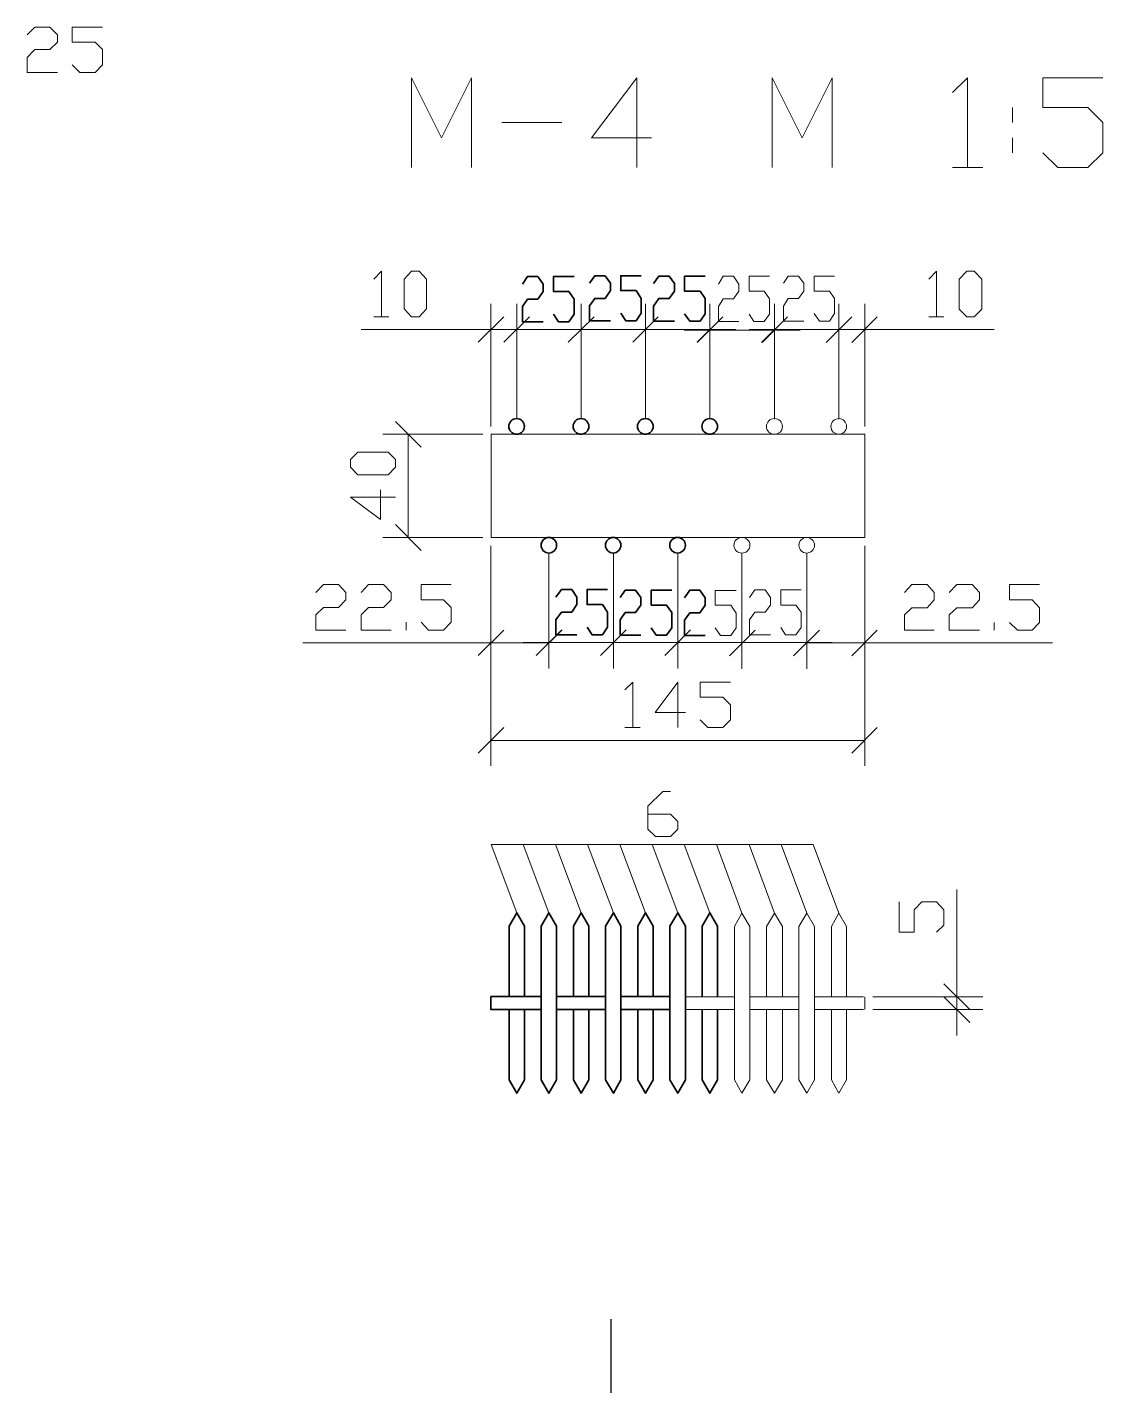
# Model space of a CAD drawing. Header units: millimetres. Extents: x -258556 to -95372, y 16759 to 83874.
# Drawn here: x -128494.3 to -128411.1, y 41715.3 to 41820.4 of the extents above; entities that cross this region are included whole.
import ezdxf

# ---------------------------------------------------------------- set-up
doc = ezdxf.new("R2010")
doc.units = ezdxf.units.MM
doc.header["$LTSCALE"] = 0.5

msp = doc.modelspace()

# ---------------------------------------------------------------- linework, layer by layer
at = {"color": 7, "linetype": 'Continuous', "lineweight": 13, "true_color": 0x000007}
for points in [[(-128494.33, 41819.803), (-128493.745, 41820.388), (-128492.575, 41820.388), (-128491.99, 41819.803), (-128491.99, 41819.218), (-128492.575, 41818.65), (-128493.745, 41818.65), (-128494.33, 41818.048), (-128494.33, 41816.894), (-128491.99, 41816.894)], [(-128490.837, 41817.48), (-128490.252, 41816.894), (-128489.081, 41816.894), (-128488.513, 41817.48), (-128488.513, 41818.65), (-128489.081, 41819.218), (-128490.837, 41819.218), (-128490.837, 41820.388), (-128488.513, 41820.388)]]:
    msp.add_lwpolyline(points, dxfattribs=at)
at = {"color": 1, "linetype": 'Continuous', "lineweight": 18}
for points in [[(-128464.609, 41809.529), (-128464.609, 41816.481), (-128462.286, 41811.835), (-128459.962, 41816.481), (-128459.962, 41809.529)], [(-128446.022, 41811.835), (-128450.669, 41811.835), (-128447.158, 41816.481), (-128447.158, 41809.529)], [(-128457.622, 41813.005), (-128452.975, 41813.005), (-128452.975, 41813.005)], [(-128440.859, 41800.511), (-128440.481, 41801.13), (-128439.689, 41801.13), (-128439.276, 41800.511), (-128439.276, 41799.96), (-128439.689, 41799.375), (-128440.481, 41799.375), (-128440.859, 41798.79), (-128440.859, 41797.62), (-128439.276, 41797.62)], [(-128438.485, 41798.205), (-128438.106, 41797.62), (-128437.314, 41797.62), (-128436.901, 41798.205), (-128436.901, 41799.375), (-128437.314, 41799.96), (-128438.485, 41799.96), (-128438.485, 41801.13), (-128436.901, 41801.13)], [(-128435.834, 41800.58), (-128435.456, 41801.13), (-128434.664, 41801.13), (-128434.251, 41800.58), (-128434.251, 41799.96), (-128434.664, 41799.409), (-128435.456, 41799.409), (-128435.834, 41798.824), (-128435.834, 41797.654), (-128434.251, 41797.654)], [(-128433.459, 41798.239), (-128433.046, 41797.654), (-128432.255, 41797.654), (-128431.876, 41798.239), (-128431.876, 41799.409), (-128432.255, 41799.96), (-128433.459, 41799.96), (-128433.459, 41801.13), (-128431.876, 41801.13)], [(-128458.448, 41788.911), (-128429.535, 41788.911), (-128429.535, 41788.911)], [(-128429.535, 41780.926), (-128458.448, 41780.926), (-128458.448, 41788.911)], [(-128429.535, 41780.926), (-128429.535, 41788.911), (-128429.535, 41788.911)], [(-128441.1, 41773.939), (-128440.687, 41773.354), (-128439.896, 41773.354), (-128439.483, 41773.939), (-128439.483, 41775.075), (-128439.896, 41775.694), (-128441.1, 41775.694), (-128441.1, 41776.83), (-128439.483, 41776.83)], [(-128438.45, 41776.279), (-128438.037, 41776.865), (-128437.245, 41776.865), (-128436.832, 41776.279), (-128436.832, 41775.694), (-128437.245, 41775.144), (-128438.037, 41775.144), (-128438.45, 41774.558), (-128438.45, 41773.388), (-128436.832, 41773.388)], [(-128436.041, 41773.973), (-128435.662, 41773.388), (-128434.87, 41773.388), (-128434.457, 41773.973), (-128434.457, 41775.144), (-128434.87, 41775.694), (-128436.041, 41775.694), (-128436.041, 41776.865), (-128434.457, 41776.865)], [(-128438.416, 41738.969), (-128439.035, 41737.936), (-128439.62, 41738.969), (-128439.62, 41750.843), (-128439.035, 41751.876), (-128438.416, 41750.843)], [(-128437.142, 41745.405), (-128437.142, 41750.843), (-128436.523, 41751.876), (-128435.903, 41750.843)], [(-128434.63, 41738.969), (-128434.63, 41750.843), (-128434.01, 41751.876), (-128433.425, 41750.843)], [(-128432.117, 41745.405), (-128432.117, 41750.843), (-128431.532, 41751.876), (-128430.947, 41750.843)], [(-128438.416, 41738.969), (-128438.416, 41750.843), (-128438.416, 41750.843)], [(-128435.903, 41745.405), (-128435.903, 41750.843), (-128435.903, 41750.843)], [(-128433.425, 41738.969), (-128433.425, 41750.843), (-128433.425, 41750.843)], [(-128430.947, 41745.405), (-128430.947, 41750.843), (-128430.947, 41750.843)], [(-128439.62, 41745.405), (-128443.406, 41745.405), (-128443.406, 41745.405)], [(-128434.63, 41745.405), (-128438.416, 41745.405), (-128438.416, 41745.405)], [(-128429.639, 41745.405), (-128433.425, 41745.405), (-128433.425, 41745.405)], [(-128429.535, 41745.405), (-128429.535, 41744.407), (-128429.535, 41744.407)], [(-128443.406, 41744.407), (-128439.62, 41744.407), (-128439.62, 41744.407)], [(-128438.416, 41744.407), (-128434.63, 41744.407), (-128434.63, 41744.407)], [(-128437.142, 41738.969), (-128437.142, 41744.407), (-128437.142, 41744.407)], [(-128435.903, 41738.969), (-128435.903, 41744.407), (-128435.903, 41744.407)], [(-128433.425, 41744.407), (-128429.639, 41744.407), (-128429.639, 41744.407)], [(-128432.117, 41738.969), (-128432.117, 41744.407), (-128432.117, 41744.407)], [(-128430.947, 41738.969), (-128430.947, 41744.407), (-128430.947, 41744.407)], [(-128435.903, 41738.969), (-128436.523, 41737.936), (-128437.142, 41738.969)], [(-128433.425, 41738.969), (-128434.01, 41737.936), (-128434.63, 41738.969)], [(-128430.947, 41738.969), (-128431.532, 41737.936), (-128432.117, 41738.969)]]:
    msp.add_lwpolyline(points, dxfattribs=at)
at = {"color": 1, "linetype": 'Continuous', "lineweight": 5}
for points in [[(-128436.695, 41809.529), (-128436.695, 41816.481), (-128434.389, 41811.835), (-128432.048, 41816.481), (-128432.048, 41809.529)], [(-128422.755, 41815.346), (-128421.584, 41816.481), (-128421.584, 41809.529)], [(-128415.768, 41810.665), (-128414.597, 41809.529), (-128412.291, 41809.529), (-128411.121, 41810.665), (-128411.121, 41813.005), (-128412.291, 41814.175), (-128415.768, 41814.175), (-128415.768, 41816.481), (-128411.121, 41816.481)], [(-128418.108, 41814.175), (-128418.108, 41813.005), (-128418.108, 41813.005)], [(-128418.108, 41811.835), (-128418.108, 41810.665), (-128418.108, 41810.665)], [(-128422.755, 41809.529), (-128420.414, 41809.529), (-128420.414, 41809.529)], [(-128424.579, 41800.889), (-128423.994, 41801.509), (-128423.994, 41797.998)], [(-128436.523, 41797.62), (-128436.523, 41798.996), (-128436.523, 41798.996)], [(-128436.523, 41790.082), (-128436.523, 41798.996), (-128436.523, 41798.996)], [(-128431.532, 41790.082), (-128431.532, 41798.996), (-128431.532, 41798.996)], [(-128431.532, 41797.62), (-128431.532, 41798.996), (-128431.532, 41798.996)], [(-128429.535, 41789.496), (-128429.535, 41798.996), (-128429.535, 41798.996)], [(-128435.524, 41797.998), (-128437.521, 41796.002), (-128437.521, 41796.002)], [(-128437.486, 41796.002), (-128435.524, 41797.998), (-128435.524, 41797.998)], [(-128430.534, 41797.998), (-128432.53, 41796.002), (-128432.53, 41796.002)], [(-128430.534, 41797.998), (-128432.53, 41796.002), (-128432.53, 41796.002)], [(-128430.534, 41796.002), (-128428.572, 41797.998), (-128428.572, 41797.998)], [(-128424.579, 41797.998), (-128423.409, 41797.998), (-128423.409, 41797.998)], [(-128436.523, 41796.966), (-128441.513, 41796.966), (-128443.51, 41796.966)], [(-128431.532, 41797), (-128436.523, 41797), (-128438.485, 41797)], [(-128436.523, 41796.966), (-128434.526, 41796.966), (-128434.526, 41796.966)], [(-128431.532, 41797), (-128429.535, 41797), (-128429.535, 41797)], [(-128431.532, 41797), (-128429.535, 41797), (-128419.519, 41797)], [(-128439.035, 41779.687), (-128439.035, 41770.772), (-128439.035, 41770.772)], [(-128434.01, 41779.687), (-128434.01, 41770.772), (-128434.01, 41770.772)], [(-128429.535, 41780.272), (-128429.535, 41763.269), (-128429.535, 41763.269)], [(-128426.472, 41776.658), (-128425.887, 41777.278), (-128424.717, 41777.278), (-128424.166, 41776.658), (-128424.166, 41776.107), (-128424.717, 41775.488), (-128425.887, 41775.488), (-128426.472, 41774.937), (-128426.472, 41773.767), (-128424.166, 41773.767)], [(-128422.996, 41776.658), (-128422.411, 41777.278), (-128421.24, 41777.278), (-128420.655, 41776.658), (-128420.655, 41776.107), (-128421.24, 41775.488), (-128422.411, 41775.488), (-128422.996, 41774.937), (-128422.996, 41773.767), (-128420.655, 41773.767)], [(-128418.349, 41774.352), (-128417.73, 41773.767), (-128416.594, 41773.767), (-128416.009, 41774.352), (-128416.009, 41775.488), (-128416.594, 41776.107), (-128418.349, 41776.107), (-128418.349, 41777.278), (-128416.009, 41777.278)], [(-128439.035, 41773.423), (-128439.035, 41774.765), (-128439.035, 41774.765)], [(-128434.01, 41773.423), (-128434.01, 41774.765), (-128434.01, 41774.765)], [(-128429.535, 41773.388), (-128429.535, 41774.765), (-128429.535, 41774.765)], [(-128438.003, 41773.767), (-128439.999, 41771.77), (-128439.999, 41771.77)], [(-128439.999, 41771.77), (-128438.003, 41773.767), (-128438.003, 41773.767)], [(-128433.046, 41773.767), (-128435.043, 41771.77), (-128435.043, 41771.77)], [(-128433.046, 41773.767), (-128435.043, 41771.77), (-128435.043, 41771.77)], [(-128430.534, 41771.77), (-128428.572, 41773.767), (-128428.572, 41773.767)], [(-128419.519, 41773.767), (-128419.519, 41774.352), (-128419.519, 41774.352)], [(-128439.035, 41772.803), (-128443.992, 41772.803), (-128445.988, 41772.803)], [(-128434.01, 41772.803), (-128439.035, 41772.803), (-128440.997, 41772.803)], [(-128439.035, 41772.803), (-128437.004, 41772.803), (-128437.004, 41772.803)], [(-128434.01, 41772.803), (-128432.048, 41772.803), (-128432.048, 41772.803)], [(-128434.01, 41772.769), (-128429.535, 41772.769), (-128415.01, 41772.769)], [(-128430.534, 41764.233), (-128428.572, 41766.229), (-128428.572, 41766.229)], [(-128429.535, 41765.231), (-128458.448, 41765.231), (-128458.448, 41765.231)], [(-128433.528, 41757.177), (-128458.413, 41757.177), (-128458.413, 41757.177)], [(-128440.997, 41757.177), (-128439.035, 41751.876), (-128439.035, 41751.876)], [(-128438.485, 41757.177), (-128436.523, 41751.876), (-128436.523, 41751.876)], [(-128436.006, 41757.177), (-128434.01, 41751.876), (-128434.01, 41751.876)], [(-128433.528, 41757.177), (-128431.532, 41751.876), (-128431.532, 41751.876)], [(-128422.411, 41753.7), (-128422.411, 41745.405), (-128422.411, 41744.407), (-128422.411, 41742.411)], [(-128423.994, 41750.396), (-128423.409, 41750.947), (-128423.409, 41752.117), (-128423.994, 41752.736), (-128425.13, 41752.736), (-128425.715, 41752.117), (-128425.715, 41750.396), (-128426.885, 41750.396), (-128426.885, 41752.736)], [(-128423.409, 41746.403), (-128421.412, 41744.407), (-128421.412, 41744.407)], [(-128428.916, 41745.405), (-128420.414, 41745.405), (-128420.414, 41745.405)], [(-128421.412, 41743.409), (-128423.409, 41745.405), (-128423.409, 41745.405)], [(-128428.916, 41744.407), (-128420.414, 41744.407), (-128420.414, 41744.407)]]:
    msp.add_lwpolyline(points, dxfattribs=at)
at = {"color": 1, "linetype": 'Continuous', "lineweight": 13}
for points in [[(-128467.517, 41800.907), (-128466.915, 41801.509), (-128466.915, 41797.998)], [(-128458.465, 41789.496), (-128458.465, 41798.996), (-128458.465, 41798.996)], [(-128456.452, 41790.099), (-128456.452, 41798.996), (-128456.452, 41798.996)], [(-128456.452, 41797.62), (-128456.452, 41798.996), (-128456.452, 41798.996)], [(-128451.478, 41790.099), (-128451.478, 41798.996), (-128451.478, 41798.996)], [(-128451.478, 41797.62), (-128451.478, 41798.996), (-128451.478, 41798.996)], [(-128446.504, 41790.099), (-128446.504, 41798.996), (-128446.504, 41798.996)], [(-128446.504, 41797.62), (-128446.504, 41798.996), (-128446.504, 41798.996)], [(-128441.513, 41790.099), (-128441.513, 41798.996), (-128441.513, 41798.996)], [(-128441.513, 41797.62), (-128441.513, 41798.996), (-128441.513, 41798.996)], [(-128467.517, 41797.998), (-128466.347, 41797.998), (-128466.347, 41797.998)], [(-128457.467, 41797.998), (-128459.446, 41796.019), (-128459.446, 41796.019)], [(-128457.467, 41796.019), (-128455.471, 41797.998), (-128455.471, 41797.998)], [(-128457.467, 41796.019), (-128455.471, 41797.998), (-128455.471, 41797.998)], [(-128450.48, 41797.998), (-128452.476, 41796.019), (-128452.476, 41796.019)], [(-128452.476, 41796.019), (-128450.48, 41797.998), (-128450.48, 41797.998)], [(-128445.506, 41797.998), (-128447.485, 41796.019), (-128447.485, 41796.019)], [(-128447.485, 41796.019), (-128445.506, 41797.998), (-128445.506, 41797.998)], [(-128440.515, 41797.998), (-128442.512, 41796.019), (-128442.512, 41796.019)], [(-128442.512, 41796.002), (-128440.515, 41797.998), (-128440.515, 41797.998)], [(-128456.452, 41797.017), (-128458.465, 41797.017), (-128468.498, 41797.017)], [(-128451.478, 41797.017), (-128456.452, 41797.017), (-128458.465, 41797.017)], [(-128446.504, 41797.017), (-128451.478, 41797.017), (-128453.474, 41797.017)], [(-128451.478, 41797.017), (-128449.499, 41797.017), (-128449.499, 41797.017)], [(-128441.513, 41797.017), (-128446.504, 41797.017), (-128448.483, 41797.017)], [(-128446.504, 41797.017), (-128444.491, 41797.017), (-128444.491, 41797.017)], [(-128441.513, 41797.017), (-128439.517, 41797.017), (-128439.517, 41797.017)], [(-128463.852, 41787.896), (-128465.848, 41789.892), (-128465.848, 41789.892)], [(-128459.085, 41788.911), (-128466.829, 41788.911), (-128466.829, 41788.911)], [(-128464.85, 41780.926), (-128464.85, 41788.911), (-128464.85, 41788.911)], [(-128467.001, 41784.609), (-128467.001, 41782.303), (-128469.324, 41784.041), (-128465.848, 41784.041)], [(-128465.848, 41781.924), (-128463.852, 41779.911), (-128463.852, 41779.911)], [(-128459.085, 41780.926), (-128466.829, 41780.926), (-128466.829, 41780.926)], [(-128458.465, 41780.289), (-128458.465, 41763.269), (-128458.465, 41763.269)], [(-128453.973, 41779.687), (-128453.973, 41770.789), (-128453.973, 41770.789)], [(-128448.982, 41779.687), (-128448.982, 41770.789), (-128448.982, 41770.789)], [(-128444.009, 41779.687), (-128444.009, 41770.789), (-128444.009, 41770.789)], [(-128471.992, 41776.675), (-128471.407, 41777.278), (-128470.254, 41777.278), (-128469.669, 41776.675), (-128469.669, 41776.107), (-128470.254, 41775.505), (-128471.407, 41775.505), (-128471.992, 41774.937), (-128471.992, 41773.767), (-128469.669, 41773.767)], [(-128468.498, 41776.675), (-128467.93, 41777.278), (-128466.76, 41777.278), (-128466.175, 41776.675), (-128466.175, 41776.107), (-128466.76, 41775.505), (-128467.93, 41775.505), (-128468.498, 41774.937), (-128468.498, 41773.767), (-128466.175, 41773.767)], [(-128463.852, 41774.369), (-128463.284, 41773.767), (-128462.114, 41773.767), (-128461.528, 41774.369), (-128461.528, 41775.505), (-128462.114, 41776.107), (-128463.852, 41776.107), (-128463.852, 41777.278), (-128461.528, 41777.278)], [(-128458.465, 41773.388), (-128458.465, 41774.765), (-128458.465, 41774.765)], [(-128453.973, 41773.388), (-128453.973, 41774.765), (-128453.973, 41774.765)], [(-128448.982, 41773.423), (-128448.982, 41774.782), (-128448.982, 41774.782)], [(-128444.009, 41773.423), (-128444.009, 41774.782), (-128444.009, 41774.782)], [(-128465.022, 41773.767), (-128465.022, 41774.369), (-128465.022, 41774.369)], [(-128457.467, 41773.767), (-128459.446, 41771.788), (-128459.446, 41771.788)], [(-128454.954, 41771.788), (-128452.975, 41773.784), (-128452.975, 41773.784)], [(-128454.954, 41771.788), (-128452.975, 41773.767), (-128452.975, 41773.767)], [(-128448.002, 41773.784), (-128449.981, 41771.788), (-128449.981, 41771.788)], [(-128449.981, 41771.788), (-128448.002, 41773.784), (-128448.002, 41773.784)], [(-128443.011, 41773.784), (-128445.007, 41771.788), (-128445.007, 41771.788)], [(-128445.007, 41771.788), (-128443.011, 41773.784), (-128443.011, 41773.784)], [(-128453.973, 41772.786), (-128458.465, 41772.786), (-128473.007, 41772.786)], [(-128448.982, 41772.803), (-128453.973, 41772.803), (-128455.97, 41772.803)], [(-128444.009, 41772.803), (-128448.982, 41772.803), (-128450.979, 41772.803)], [(-128448.982, 41772.803), (-128447.003, 41772.803), (-128447.003, 41772.803)], [(-128444.009, 41772.803), (-128442.013, 41772.803), (-128442.013, 41772.803)], [(-128448.088, 41769.137), (-128447.485, 41769.74), (-128447.485, 41766.229)], [(-128443.406, 41767.399), (-128445.747, 41767.399), (-128444.009, 41769.74), (-128444.009, 41766.229)], [(-128442.271, 41766.831), (-128441.668, 41766.229), (-128440.515, 41766.229), (-128439.93, 41766.831), (-128439.93, 41767.984), (-128440.515, 41768.569), (-128442.271, 41768.569), (-128442.271, 41769.74), (-128439.93, 41769.74)], [(-128457.467, 41766.229), (-128459.446, 41764.25), (-128459.446, 41764.25)], [(-128448.088, 41766.229), (-128446.917, 41766.229), (-128446.917, 41766.229)], [(-128446.315, 41759.534), (-128444.577, 41759.534), (-128443.992, 41758.966), (-128443.992, 41758.364), (-128444.577, 41757.796), (-128445.73, 41757.796), (-128446.315, 41758.364), (-128446.315, 41760.137), (-128445.162, 41761.272), (-128444.577, 41761.272)], [(-128458.431, 41757.177), (-128456.452, 41751.893), (-128456.452, 41751.893)], [(-128455.952, 41757.177), (-128453.973, 41751.893), (-128453.973, 41751.893)], [(-128453.457, 41757.177), (-128451.478, 41751.893), (-128451.478, 41751.893)], [(-128450.979, 41757.177), (-128448.982, 41751.893), (-128448.982, 41751.893)], [(-128448.483, 41757.177), (-128446.504, 41751.893), (-128446.504, 41751.893)], [(-128445.988, 41757.177), (-128444.009, 41751.893), (-128444.009, 41751.893)], [(-128443.51, 41757.177), (-128441.513, 41751.893), (-128441.513, 41751.893)]]:
    msp.add_lwpolyline(points, dxfattribs=at)
for points in [[(-128464.609, 41797.998), (-128465.177, 41798.6), (-128465.177, 41800.907), (-128464.609, 41801.509), (-128464.007, 41801.509), (-128463.439, 41800.907), (-128463.439, 41798.6), (-128464.007, 41797.998)], [(-128465.848, 41786.364), (-128466.416, 41785.779), (-128468.739, 41785.779), (-128469.324, 41786.364), (-128469.324, 41786.949), (-128468.739, 41787.517), (-128466.416, 41787.517), (-128465.848, 41786.949)]]:
    msp.add_lwpolyline(points, close=True, dxfattribs=at)
at = {"color": 1, "linetype": 'Continuous', "lineweight": 35}
for points in [[(-128456.021, 41800.511), (-128455.625, 41801.113), (-128454.834, 41801.113), (-128454.421, 41800.511), (-128454.421, 41799.943), (-128454.834, 41799.34), (-128455.625, 41799.34), (-128456.021, 41798.773), (-128456.021, 41797.602), (-128454.421, 41797.602)], [(-128453.612, 41798.205), (-128453.216, 41797.602), (-128452.424, 41797.602), (-128452.029, 41798.205), (-128452.029, 41799.34), (-128452.424, 41799.943), (-128453.612, 41799.943), (-128453.612, 41801.113), (-128452.029, 41801.113)], [(-128450.824, 41800.58), (-128450.428, 41801.165), (-128449.619, 41801.165), (-128449.206, 41800.58), (-128449.206, 41800.012), (-128449.619, 41799.409), (-128450.428, 41799.409), (-128450.824, 41798.841), (-128450.824, 41797.671), (-128449.206, 41797.671)], [(-128448.415, 41798.273), (-128448.019, 41797.671), (-128447.227, 41797.671), (-128446.831, 41798.273), (-128446.831, 41799.409), (-128447.227, 41800.012), (-128448.415, 41800.012), (-128448.415, 41801.165), (-128446.831, 41801.165)], [(-128445.867, 41800.562), (-128445.472, 41801.13), (-128444.663, 41801.13), (-128444.267, 41800.562), (-128444.267, 41799.96), (-128444.663, 41799.392), (-128445.472, 41799.392), (-128445.867, 41798.824), (-128445.867, 41797.654), (-128444.267, 41797.654)], [(-128443.475, 41798.222), (-128443.062, 41797.654), (-128442.271, 41797.654), (-128441.875, 41798.222), (-128441.875, 41799.392), (-128442.271, 41799.96), (-128443.475, 41799.96), (-128443.475, 41801.13), (-128441.875, 41801.13)], [(-128453.423, 41776.297), (-128452.992, 41776.899), (-128452.201, 41776.899), (-128451.805, 41776.297), (-128451.805, 41775.729), (-128452.201, 41775.144), (-128452.992, 41775.144), (-128453.423, 41774.558), (-128453.423, 41773.388), (-128451.805, 41773.388)], [(-128451.013, 41773.99), (-128450.617, 41773.388), (-128449.826, 41773.388), (-128449.43, 41773.99), (-128449.43, 41775.144), (-128449.826, 41775.729), (-128451.013, 41775.729), (-128451.013, 41776.899), (-128449.43, 41776.899)], [(-128448.466, 41776.279), (-128448.07, 41776.847), (-128447.261, 41776.847), (-128446.848, 41776.279), (-128446.848, 41775.694), (-128447.261, 41775.109), (-128448.07, 41775.109), (-128448.466, 41774.541), (-128448.466, 41773.371), (-128446.848, 41773.371)], [(-128446.057, 41773.939), (-128445.661, 41773.371), (-128444.869, 41773.371), (-128444.474, 41773.939), (-128444.474, 41775.109), (-128444.869, 41775.694), (-128446.057, 41775.694), (-128446.057, 41776.847), (-128444.474, 41776.847)], [(-128443.475, 41776.262), (-128443.08, 41776.847), (-128442.288, 41776.847), (-128441.892, 41776.262), (-128441.892, 41775.694), (-128442.288, 41775.092), (-128443.08, 41775.092), (-128443.475, 41774.524), (-128443.475, 41773.354), (-128441.892, 41773.354)], [(-128457.054, 41745.422), (-128457.054, 41750.861), (-128456.452, 41751.893), (-128455.866, 41750.861)], [(-128453.371, 41738.969), (-128453.973, 41737.936), (-128454.558, 41738.969), (-128454.558, 41750.861), (-128453.973, 41751.893), (-128453.371, 41750.861)], [(-128452.08, 41745.422), (-128452.08, 41750.861), (-128451.478, 41751.893), (-128450.876, 41750.861)], [(-128448.397, 41738.969), (-128448.982, 41737.936), (-128449.585, 41738.969), (-128449.585, 41750.861), (-128448.982, 41751.893), (-128448.397, 41750.861)], [(-128447.089, 41745.422), (-128447.089, 41750.861), (-128446.504, 41751.893), (-128445.902, 41750.861)], [(-128443.406, 41738.969), (-128444.009, 41737.936), (-128444.611, 41738.969), (-128444.611, 41750.861), (-128444.009, 41751.893), (-128443.406, 41750.861)], [(-128442.116, 41745.422), (-128442.116, 41750.861), (-128441.513, 41751.893), (-128440.928, 41750.861)], [(-128455.866, 41745.422), (-128455.866, 41750.861), (-128455.866, 41750.861)], [(-128453.371, 41738.969), (-128453.371, 41750.861), (-128453.371, 41750.861)], [(-128450.876, 41745.422), (-128450.876, 41750.861), (-128450.876, 41750.861)], [(-128448.397, 41738.969), (-128448.397, 41750.861), (-128448.397, 41750.861)], [(-128445.902, 41745.422), (-128445.902, 41750.861), (-128445.902, 41750.861)], [(-128443.406, 41738.969), (-128443.406, 41750.861), (-128443.406, 41750.861)], [(-128440.928, 41745.422), (-128440.928, 41750.861), (-128440.928, 41750.861)], [(-128458.465, 41745.422), (-128458.465, 41744.424), (-128454.558, 41744.424)], [(-128454.558, 41745.422), (-128458.465, 41745.422), (-128458.465, 41745.422)], [(-128449.585, 41745.422), (-128453.371, 41745.422), (-128453.371, 41745.422)], [(-128444.611, 41745.422), (-128448.397, 41745.422), (-128448.397, 41745.422)], [(-128457.054, 41738.969), (-128457.054, 41744.424), (-128457.054, 41744.424)], [(-128455.866, 41738.969), (-128455.866, 41744.424), (-128455.866, 41744.424)], [(-128453.371, 41744.424), (-128449.585, 41744.424), (-128449.585, 41744.424)], [(-128452.08, 41738.969), (-128452.08, 41744.424), (-128452.08, 41744.424)], [(-128450.876, 41738.969), (-128450.876, 41744.424), (-128450.876, 41744.424)], [(-128448.397, 41744.424), (-128444.611, 41744.424), (-128444.611, 41744.424)], [(-128447.089, 41738.969), (-128447.089, 41744.424), (-128447.089, 41744.424)], [(-128445.902, 41738.969), (-128445.902, 41744.424), (-128445.902, 41744.424)], [(-128442.116, 41738.969), (-128442.116, 41744.424), (-128442.116, 41744.424)], [(-128440.928, 41738.969), (-128440.928, 41744.424), (-128440.928, 41744.424)], [(-128455.866, 41738.969), (-128456.452, 41737.936), (-128457.054, 41738.969)], [(-128450.876, 41738.969), (-128451.478, 41737.936), (-128452.08, 41738.969)], [(-128445.902, 41738.969), (-128446.504, 41737.936), (-128447.089, 41738.969)], [(-128440.928, 41738.969), (-128441.513, 41737.936), (-128442.116, 41738.969)]]:
    msp.add_lwpolyline(points, dxfattribs=at)
at = {"color": 1, "linetype": 'Continuous', "lineweight": 5}
msp.add_lwpolyline([(-128421.653, 41797.998), (-128422.238, 41798.583), (-128422.238, 41800.889), (-128421.653, 41801.509), (-128421.068, 41801.509), (-128420.483, 41800.889), (-128420.483, 41798.583), (-128421.068, 41797.998)], close=True, dxfattribs=at)
at = {"color": 7, "linetype": 'Continuous', "lineweight": 25, "true_color": 0x000007}
msp.add_lwpolyline([(-128449.189, 41720.468), (-128449.189, 41704.308), (-128449.189, 41704.308)], dxfattribs=at)
at = {"color": 1, "linetype": 'Continuous', "lineweight": 35}
for points in [[(-128455.866, 41789.514), (-128455.866, 41789.841), (-128456.125, 41790.116), (-128456.469, 41790.116), (-128456.469, 41790.116), (-128456.796, 41790.116), (-128457.071, 41789.841), (-128457.071, 41789.514), (-128457.071, 41789.514), (-128457.071, 41789.17), (-128456.796, 41788.911), (-128456.469, 41788.911), (-128456.469, 41788.911), (-128456.125, 41788.911), (-128455.866, 41789.17), (-128455.866, 41789.514)], [(-128450.876, 41789.514), (-128450.876, 41789.841), (-128451.151, 41790.116), (-128451.495, 41790.116), (-128451.495, 41790.116), (-128451.822, 41790.116), (-128452.097, 41789.841), (-128452.097, 41789.514), (-128452.097, 41789.514), (-128452.097, 41789.17), (-128451.822, 41788.911), (-128451.495, 41788.911), (-128451.495, 41788.911), (-128451.151, 41788.911), (-128450.876, 41789.17), (-128450.876, 41789.514)], [(-128445.902, 41789.514), (-128445.902, 41789.841), (-128446.177, 41790.116), (-128446.504, 41790.116), (-128446.504, 41790.116), (-128446.848, 41790.116), (-128447.124, 41789.841), (-128447.124, 41789.514), (-128447.124, 41789.514), (-128447.124, 41789.17), (-128446.848, 41788.911), (-128446.504, 41788.911), (-128446.504, 41788.911), (-128446.177, 41788.911), (-128445.902, 41789.17), (-128445.902, 41789.514)], [(-128440.928, 41789.514), (-128440.928, 41789.841), (-128441.204, 41790.116), (-128441.531, 41790.116), (-128441.531, 41790.116), (-128441.858, 41790.116), (-128442.133, 41789.841), (-128442.133, 41789.514), (-128442.133, 41789.514), (-128442.133, 41789.17), (-128441.858, 41788.911), (-128441.531, 41788.911), (-128441.531, 41788.911), (-128441.204, 41788.911), (-128440.928, 41789.17), (-128440.928, 41789.514)], [(-128453.371, 41780.324), (-128453.371, 41780.651), (-128453.646, 41780.926), (-128453.973, 41780.926), (-128453.973, 41780.926), (-128454.318, 41780.926), (-128454.576, 41780.651), (-128454.576, 41780.324), (-128454.576, 41780.324), (-128454.576, 41779.997), (-128454.318, 41779.721), (-128453.973, 41779.721), (-128453.973, 41779.721), (-128453.646, 41779.721), (-128453.371, 41779.997), (-128453.371, 41780.324)], [(-128448.397, 41780.324), (-128448.397, 41780.651), (-128448.673, 41780.926), (-128449, 41780.926), (-128449, 41780.926), (-128449.327, 41780.926), (-128449.602, 41780.651), (-128449.602, 41780.324), (-128449.602, 41780.324), (-128449.602, 41779.997), (-128449.327, 41779.721), (-128449, 41779.721), (-128449, 41779.721), (-128448.673, 41779.721), (-128448.397, 41779.997), (-128448.397, 41780.324)], [(-128443.406, 41780.324), (-128443.406, 41780.651), (-128443.682, 41780.926), (-128444.026, 41780.926), (-128444.026, 41780.926), (-128444.353, 41780.926), (-128444.628, 41780.651), (-128444.628, 41780.324), (-128444.628, 41780.324), (-128444.628, 41779.997), (-128444.353, 41779.721), (-128444.026, 41779.721), (-128444.026, 41779.721), (-128443.682, 41779.721), (-128443.406, 41779.997), (-128443.406, 41780.324)]]:
    msp.add_open_spline(points, degree=3, knots=[0, 0, 0, 0, 0.0625, 0.0625, 0.0625, 0.062501, 0.125, 0.125, 0.125, 0.125001, 0.1875, 0.1875, 0.1875, 0.187501, 1, 1, 1, 1], dxfattribs=at)
at = {"color": 1, "linetype": 'Continuous', "lineweight": 18}
for points in [[(-128435.903, 41789.496), (-128435.903, 41789.841), (-128436.178, 41790.116), (-128436.523, 41790.116), (-128436.523, 41790.116), (-128436.867, 41790.116), (-128437.142, 41789.841), (-128437.142, 41789.496), (-128437.142, 41789.496), (-128437.142, 41789.152), (-128436.867, 41788.911), (-128436.523, 41788.911), (-128436.523, 41788.911), (-128436.178, 41788.911), (-128435.903, 41789.152), (-128435.903, 41789.496)], [(-128430.947, 41789.496), (-128430.947, 41789.841), (-128431.222, 41790.116), (-128431.532, 41790.116), (-128431.532, 41790.116), (-128431.876, 41790.116), (-128432.151, 41789.841), (-128432.151, 41789.496), (-128432.151, 41789.496), (-128432.151, 41789.152), (-128431.876, 41788.911), (-128431.532, 41788.911), (-128431.532, 41788.911), (-128431.222, 41788.911), (-128430.947, 41789.152), (-128430.947, 41789.496)], [(-128438.416, 41780.306), (-128438.416, 41780.651), (-128438.691, 41780.926), (-128439.035, 41780.926), (-128439.035, 41780.926), (-128439.379, 41780.926), (-128439.655, 41780.651), (-128439.655, 41780.306), (-128439.655, 41780.306), (-128439.655, 41779.997), (-128439.379, 41779.721), (-128439.035, 41779.721), (-128439.035, 41779.721), (-128438.691, 41779.721), (-128438.416, 41779.997), (-128438.416, 41780.306)], [(-128433.425, 41780.306), (-128433.425, 41780.651), (-128433.7, 41780.926), (-128434.044, 41780.926), (-128434.044, 41780.926), (-128434.354, 41780.926), (-128434.63, 41780.651), (-128434.63, 41780.306), (-128434.63, 41780.306), (-128434.63, 41779.997), (-128434.354, 41779.721), (-128434.044, 41779.721), (-128434.044, 41779.721), (-128433.7, 41779.721), (-128433.425, 41779.997), (-128433.425, 41780.306)]]:
    msp.add_open_spline(points, degree=3, knots=[0, 0, 0, 0, 0.0625, 0.0625, 0.0625, 0.062501, 0.125, 0.125, 0.125, 0.125001, 0.1875, 0.1875, 0.1875, 0.187501, 1, 1, 1, 1], dxfattribs=at)

doc.saveas('drawing.dxf')
